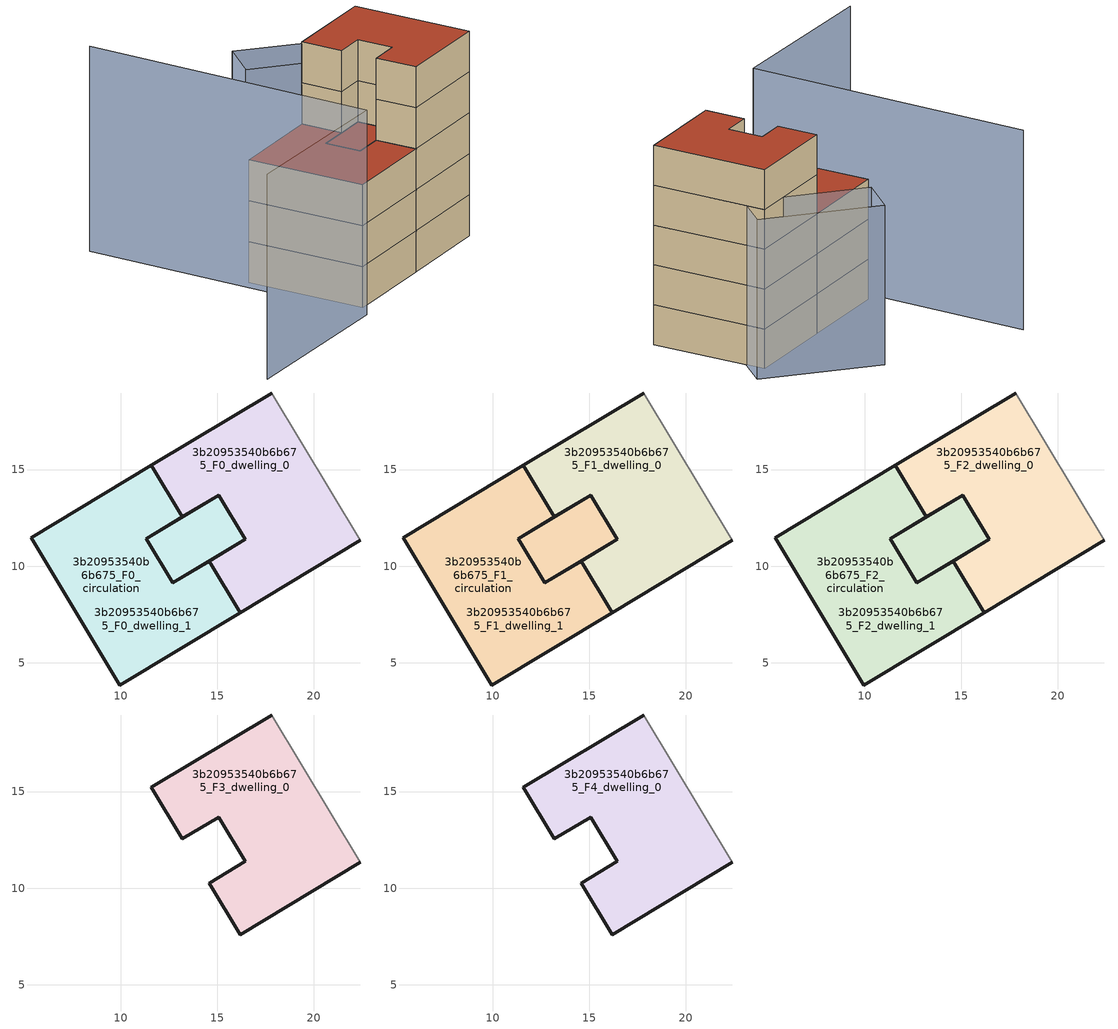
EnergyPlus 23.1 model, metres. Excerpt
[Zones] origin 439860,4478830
3b20953540b6b675_F0_dwelling_0
 floor ground (EU_floor_Construction): 17.82,18.97 22.41,11.35 16.19,7.6 14.58,10.26 16.45,11.39 15.07,13.67 13.2,12.55 11.6,15.21 z0
 wall outside (EU_wall_Construction): 17.82,18.97 11.6,15.21 13.2,12.55 15.07,13.67 16.45,11.39 14.58,10.26 16.19,7.6 22.41,11.35 z0:3
 wall adiabatic (EU_wall_Construction): 22.41,11.35 17.82,18.97 z0:3
3b20953540b6b675_F0_dwelling_1
 floor ground (EU_floor_Construction): 13.2,12.55 11.34,11.42 11.89,10.5 12.71,9.14 14.58,10.26 16.19,7.6 9.96,3.85 5.37,11.46 11.6,15.21 z0; 15.07,13.67 16.45,11.39 12.71,9.14 11.89,10.5 11.34,11.42 13.2,12.55 z0
 wall outside (EU_wall_Construction): 5.37,11.46 9.96,3.85 16.19,7.6 14.58,10.26 12.71,9.14 11.34,11.42 13.2,12.55 11.6,15.21 5.37,11.46 z0:3
3b20953540b6b675_F0_circulation
 floor ground (EU_floor_Construction): 13.2,12.55 11.34,11.42 11.89,10.5 12.71,9.14 14.58,10.26 16.19,7.6 9.96,3.85 5.37,11.46 11.6,15.21 z0; 15.07,13.67 16.45,11.39 12.71,9.14 11.89,10.5 11.34,11.42 13.2,12.55 z0
 wall outside (EU_wall_Construction): 11.34,11.42 12.71,9.14 16.45,11.39 15.07,13.67 11.34,11.42 z0:3
3b20953540b6b675_F1_dwelling_0
 floor to 3b20953540b6b675_F0_dwelling_0 (EU_floor_Construction): 17.82,18.97 22.41,11.35 16.19,7.6 14.58,10.26 16.45,11.39 15.07,13.67 13.2,12.55 11.6,15.21 z3
 wall outside (EU_wall_Construction): 17.82,18.97 11.6,15.21 13.2,12.55 15.07,13.67 16.45,11.39 14.58,10.26 16.19,7.6 22.41,11.35 z3:6
 wall adiabatic (EU_wall_Construction): 22.41,11.35 17.82,18.97 z3:6
3b20953540b6b675_F1_dwelling_1
 floor outside (EU_floor_Construction): 13.2,12.55 11.34,11.42 11.89,10.5 12.71,9.14 14.58,10.26 16.19,7.6 9.96,3.85 5.37,11.46 11.6,15.21 z3
 floor to 3b20953540b6b675_F0_dwelling_1 (EU_floor_Construction): 15.07,13.67 16.45,11.39 12.71,9.14 11.34,11.42 13.2,12.55 z3
 wall outside (EU_wall_Construction): 5.37,11.46 9.96,3.85 16.19,7.6 14.58,10.26 12.71,9.14 11.34,11.42 13.2,12.55 11.6,15.21 5.37,11.46 z3:6
3b20953540b6b675_F1_circulation
 floor to 3b20953540b6b675_F0_circulation (EU_floor_Construction): 15.07,13.67 16.45,11.39 14.58,10.26 12.71,9.14 11.89,10.5 11.34,11.42 13.2,12.55 z3; 13.2,12.55 11.34,11.42 11.89,10.5 12.71,9.14 14.58,10.26 16.19,7.6 9.96,3.85 5.37,11.46 11.6,15.21 z3
 wall outside (EU_wall_Construction): 11.34,11.42 12.71,9.14 16.45,11.39 15.07,13.67 11.34,11.42 z3:6
3b20953540b6b675_F2_dwelling_0
 floor to 3b20953540b6b675_F1_dwelling_0 (EU_floor_Construction): 17.82,18.97 22.41,11.35 16.19,7.6 14.58,10.26 16.45,11.39 15.07,13.67 13.2,12.55 11.6,15.21 z6
 wall outside (EU_wall_Construction): 17.82,18.97 11.6,15.21 13.2,12.55 15.07,13.67 16.45,11.39 14.58,10.26 16.19,7.6 22.41,11.35 z6:9
 wall adiabatic (EU_wall_Construction): 22.41,11.35 17.82,18.97 z6:9
3b20953540b6b675_F2_dwelling_1
 floor outside (EU_floor_Construction): 13.2,12.55 11.34,11.42 11.89,10.5 12.71,9.14 14.58,10.26 16.19,7.6 9.96,3.85 5.37,11.46 11.6,15.21 z6
 floor to 3b20953540b6b675_F1_dwelling_1 (EU_floor_Construction): 15.07,13.67 16.45,11.39 12.71,9.14 11.34,11.42 13.2,12.55 z6
 wall outside (EU_wall_Construction): 5.37,11.46 9.96,3.85 16.19,7.6 14.58,10.26 12.71,9.14 11.34,11.42 13.2,12.55 11.6,15.21 5.37,11.46 z6:9
 roof outside (EU_roof_Construction): 16.45,11.39 15.07,13.67 13.2,12.55 11.34,11.42 11.89,10.5 12.71,9.14 z9; 16.19,7.6 14.58,10.26 12.71,9.14 11.89,10.5 11.34,11.42 13.2,12.55 11.6,15.21 5.37,11.46 9.96,3.85 z9
3b20953540b6b675_F2_circulation
 floor to 3b20953540b6b675_F1_circulation (EU_floor_Construction): 15.07,13.67 16.45,11.39 14.58,10.26 12.71,9.14 11.89,10.5 11.34,11.42 13.2,12.55 z6; 13.2,12.55 11.34,11.42 11.89,10.5 12.71,9.14 14.58,10.26 16.19,7.6 9.96,3.85 5.37,11.46 11.6,15.21 z6
 wall outside (EU_wall_Construction): 11.34,11.42 12.71,9.14 16.45,11.39 15.07,13.67 11.34,11.42 z6:9
 roof outside (EU_roof_Construction): 16.45,11.39 15.07,13.67 13.2,12.55 11.34,11.42 11.89,10.5 12.71,9.14 z9; 16.19,7.6 14.58,10.26 12.71,9.14 11.89,10.5 11.34,11.42 13.2,12.55 11.6,15.21 5.37,11.46 9.96,3.85 z9
3b20953540b6b675_F3_dwelling_0
 floor to 3b20953540b6b675_F2_dwelling_0 (EU_floor_Construction): 17.82,18.97 22.41,11.35 16.19,7.6 14.58,10.26 16.45,11.39 15.07,13.67 13.2,12.55 11.6,15.21 z9
 wall outside (EU_wall_Construction): 17.82,18.97 11.6,15.21 13.2,12.55 15.07,13.67 16.45,11.39 14.58,10.26 16.19,7.6 22.41,11.35 z9:12
 wall adiabatic (EU_wall_Construction): 22.41,11.35 17.82,18.97 z9:12
3b20953540b6b675_F4_dwelling_0
 floor to 3b20953540b6b675_F3_dwelling_0 (EU_floor_Construction): 17.82,18.97 22.41,11.35 16.19,7.6 14.58,10.26 16.45,11.39 15.07,13.67 13.2,12.55 11.6,15.21 z12
 wall outside (EU_wall_Construction): 17.82,18.97 11.6,15.21 13.2,12.55 15.07,13.67 16.45,11.39 14.58,10.26 16.19,7.6 22.41,11.35 z12:15
 wall adiabatic (EU_wall_Construction): 22.41,11.35 17.82,18.97 z12:15
 roof outside (EU_roof_Construction): 22.41,11.35 17.82,18.97 11.6,15.21 13.2,12.55 15.07,13.67 16.45,11.39 14.58,10.26 16.19,7.6 z15
shading: -1.31,21.53 9.58,2.62 / 9.58,2.62 -1.8,-3.94 z0:15; 15.21,13.14 17,20.79 z0:3; 19.19,20.28 18.44,17.01 / 18.44,17.01 9.43,19.08 / 9.43,19.08 10.18,22.35 / 10.18,22.35 19.19,20.28 z0:12
[Building]
EU S2 Campaign: North Axis=0; Terrain=City; Solar Distribution=FullExterior
[Site:Location]
Madrid: Latitude=40.5; Longitude=-3.5; Time Zone=1; Elevation=609
[SizingPeriod:WeatherFileDays]
AnnualSizingPeriod: Begin Month=1; Begin Day of Month=1; End Month=12; End Day of Month=31; Day of Week for Start Day=Monday; Use Weather File Daylight Saving Period=No; Use Weather File Rain and Snow Indicators=No
[MATERIAL]
EU_InternalMass_Material: Roughness=MediumRough; Thickness=0.1; Conductivity=1; Density=1800; Specific Heat=900; Thermal Absorptance=0.9; Solar Absorptance=0.7; Visible Absorptance=0.7
[MATERIAL:NOMASS] Roughness=MediumRough; Thermal Absorptance=0.9; Solar Absorptance=0.7; Visible Absorptance=0.7
Name | Thermal Resistance
EU_wall_NoMass | 0.609216
EU_roof_NoMass | 0.513268
EU_floor_NoMass | 0.568163
[CONSTRUCTION]
EU_wall_Construction: EU_wall_NoMass
EU_roof_Construction: EU_roof_NoMass
EU_floor_Construction: EU_floor_NoMass
EU_InternalMass_Construction: EU_InternalMass_Material
[ZONE] Type=1; Multiplier=1; Ceiling Height=autocalculate; Floor Area=autocalculate; Part of Total Floor Area=Yes
Name | Volume
3b20953540b6b675_F0_dwelling_0; 3b20953540b6b675_F1_dwelling_0; 3b20953540b6b675_F2_dwelling_0; 3b20953540b6b675_F3_dwelling_0; 3b20953540b6b675_F4_dwelling_0 | 176.423
3b20953540b6b675_F0_dwelling_1; 3b20953540b6b675_F1_dwelling_1; 3b20953540b6b675_F2_dwelling_1; 3b20953540b6b675_F0_circulation; 3b20953540b6b675_F1_circulation; 3b20953540b6b675_F2_circulation | 211.32
[INTERNALMASS] Construction=EU_InternalMass_Construction
Name | Zone or ZoneList | Surface Area
3b20953540b6b675_F0_dwelling_0_EU_InternalMass | 3b20953540b6b675_F0_dwelling_0 | 58.8078
3b20953540b6b675_F0_dwelling_1_EU_InternalMass | 3b20953540b6b675_F0_dwelling_1 | 58.8078
3b20953540b6b675_F1_dwelling_0_EU_InternalMass | 3b20953540b6b675_F1_dwelling_0 | 58.8078
3b20953540b6b675_F1_dwelling_1_EU_InternalMass | 3b20953540b6b675_F1_dwelling_1 | 58.8078
3b20953540b6b675_F2_dwelling_0_EU_InternalMass | 3b20953540b6b675_F2_dwelling_0 | 58.8078
3b20953540b6b675_F2_dwelling_1_EU_InternalMass | 3b20953540b6b675_F2_dwelling_1 | 58.8078
3b20953540b6b675_F3_dwelling_0_EU_InternalMass | 3b20953540b6b675_F3_dwelling_0 | 129.181
3b20953540b6b675_F4_dwelling_0_EU_InternalMass | 3b20953540b6b675_F4_dwelling_0 | 129.181
[OTHEREQUIPMENT] Fuel Type=Electricity; Design Level Calculation Method=Watts/Area; Power per Zone Floor Area=1; Fraction Latent=0; Fraction Radiant=0; Fraction Lost=0; Carbon Dioxide Generation Rate=0; EndUse Subcategory=EU_Step8_InternalGains
Name | Zone or ZoneList or Space or SpaceList | Schedule
EU_Step8_InternalGain_3b20953540b6b675_F0_dwelling_0_f000 | 3b20953540b6b675_F0_dwelling_0 | EU_Step8_GainSchedule_3b20953540b6b675_F0_dwelling_0_f000
EU_Step8_InternalGain_3b20953540b6b675_F0_dwelling_1_f000 | 3b20953540b6b675_F0_dwelling_1 | EU_Step8_GainSchedule_3b20953540b6b675_F0_dwelling_1_f000
EU_Step8_InternalGain_3b20953540b6b675_F1_dwelling_0_f000 | 3b20953540b6b675_F1_dwelling_0 | EU_Step8_GainSchedule_3b20953540b6b675_F1_dwelling_0_f000
EU_Step8_InternalGain_3b20953540b6b675_F1_dwelling_1_f000 | 3b20953540b6b675_F1_dwelling_1 | EU_Step8_GainSchedule_3b20953540b6b675_F1_dwelling_1_f000
EU_Step8_InternalGain_3b20953540b6b675_F2_dwelling_0_f000 | 3b20953540b6b675_F2_dwelling_0 | EU_Step8_GainSchedule_3b20953540b6b675_F2_dwelling_0_f000
EU_Step8_InternalGain_3b20953540b6b675_F2_dwelling_1_f000 | 3b20953540b6b675_F2_dwelling_1 | EU_Step8_GainSchedule_3b20953540b6b675_F2_dwelling_1_f000
EU_Step8_InternalGain_3b20953540b6b675_F3_dwelling_0_f000 | 3b20953540b6b675_F3_dwelling_0 | EU_Step8_GainSchedule_3b20953540b6b675_F3_dwelling_0_f000
EU_Step8_InternalGain_3b20953540b6b675_F4_dwelling_0_f000 | 3b20953540b6b675_F4_dwelling_0 | EU_Step8_GainSchedule_3b20953540b6b675_F4_dwelling_0_f000
[ZONEINFILTRATION:DESIGNFLOWRATE] Schedule=EU_AlwaysOn; Design Flow Rate Calculation Method=Flow/Area; Flow Rate per Floor Area=0.0005; Constant Term Coefficient=1; Temperature Term Coefficient=0; Velocity Term Coefficient=0; Velocity Squared Term Coefficient=0
Name | Zone or ZoneList or Space or SpaceList
EU_Circulation_Infiltration_3b20953540b6b675_F0_circulation | 3b20953540b6b675_F0_circulation
EU_Circulation_Infiltration_3b20953540b6b675_F1_circulation | 3b20953540b6b675_F1_circulation
EU_Circulation_Infiltration_3b20953540b6b675_F2_circulation | 3b20953540b6b675_F2_circulation
[ZONEVENTILATION:DESIGNFLOWRATE] Schedule=EU_AlwaysOn; Design Flow Rate Calculation Method=AirChanges/Hour; Air Changes per Hour=0.752966; Ventilation Type=Natural; Fan Pressure Rise=0; Fan Total Efficiency=1; Constant Term Coefficient=1; Temperature Term Coefficient=0; Velocity Term Coefficient=0; Velocity Squared Term Coefficient=0; Minimum Indoor Temperature=-100; Maximum Indoor Temperature=100; Delta Temperature=-100; Minimum Outdoor Temperature=-100; Maximum Outdoor Temperature=100; Maximum Wind Speed=40
Name | Zone or ZoneList or Space or SpaceList
EU_ConstantAir_3b20953540b6b675_F0_dwelling_0 | 3b20953540b6b675_F0_dwelling_0
EU_ConstantAir_3b20953540b6b675_F0_dwelling_1 | 3b20953540b6b675_F0_dwelling_1
EU_ConstantAir_3b20953540b6b675_F1_dwelling_0 | 3b20953540b6b675_F1_dwelling_0
EU_ConstantAir_3b20953540b6b675_F1_dwelling_1 | 3b20953540b6b675_F1_dwelling_1
EU_ConstantAir_3b20953540b6b675_F2_dwelling_0 | 3b20953540b6b675_F2_dwelling_0
EU_ConstantAir_3b20953540b6b675_F2_dwelling_1 | 3b20953540b6b675_F2_dwelling_1
EU_ConstantAir_3b20953540b6b675_F3_dwelling_0 | 3b20953540b6b675_F3_dwelling_0
EU_ConstantAir_3b20953540b6b675_F4_dwelling_0 | 3b20953540b6b675_F4_dwelling_0
[HVACTEMPLATE:THERMOSTAT] Constant Heating Setpoint=20; Constant Cooling Setpoint=50
EU_HeatOnly_3b20953540b6b675_F0_dwelling_0; EU_HeatOnly_3b20953540b6b675_F0_dwelling_1; EU_HeatOnly_3b20953540b6b675_F1_dwelling_0; EU_HeatOnly_3b20953540b6b675_F1_dwelling_1; EU_HeatOnly_3b20953540b6b675_F2_dwelling_0; EU_HeatOnly_3b20953540b6b675_F2_dwelling_1; EU_HeatOnly_3b20953540b6b675_F3_dwelling_0; EU_HeatOnly_3b20953540b6b675_F4_dwelling_0
[HVACTEMPLATE:ZONE:IDEALLOADSAIRSYSTEM] System Availability Schedule=EU_AlwaysOn; Maximum Heating Supply Air Temperature=50; Minimum Cooling Supply Air Temperature=13; Maximum Heating Supply Air Humidity Ratio=0.0156; Minimum Cooling Supply Air Humidity Ratio=0.0077; Heating Limit=NoLimit; Cooling Limit=NoLimit; Heating Availability Schedule=EU_AlwaysOn; Cooling Availability Schedule=EU_CoolingOff; Dehumidification Control Type=ConstantSensibleHeatRatio; Cooling Sensible Heat Ratio=0.7; Dehumidification Setpoint=60; Humidification Control Type=None; Humidification Setpoint=30; Outdoor Air Method=None; Outdoor Air Flow Rate per Person=0.00944; Outdoor Air Flow Rate per Zone Floor Area=0; Outdoor Air Flow Rate per Zone=0; Demand Controlled Ventilation Type=None; Outdoor Air Economizer Type=NoEconomizer; Heat Recovery Type=None; Sensible Heat Recovery Effectiveness=0.7; Latent Heat Recovery Effectiveness=0.65
Name | Template Thermostat
3b20953540b6b675_F0_dwelling_0 | EU_HeatOnly_3b20953540b6b675_F0_dwelling_0
3b20953540b6b675_F0_dwelling_1 | EU_HeatOnly_3b20953540b6b675_F0_dwelling_1
3b20953540b6b675_F1_dwelling_0 | EU_HeatOnly_3b20953540b6b675_F1_dwelling_0
3b20953540b6b675_F1_dwelling_1 | EU_HeatOnly_3b20953540b6b675_F1_dwelling_1
3b20953540b6b675_F2_dwelling_0 | EU_HeatOnly_3b20953540b6b675_F2_dwelling_0
3b20953540b6b675_F2_dwelling_1 | EU_HeatOnly_3b20953540b6b675_F2_dwelling_1
3b20953540b6b675_F3_dwelling_0 | EU_HeatOnly_3b20953540b6b675_F3_dwelling_0
3b20953540b6b675_F4_dwelling_0 | EU_HeatOnly_3b20953540b6b675_F4_dwelling_0
[SIZING:ZONE] Zone Cooling Design Supply Air Temperature Input Method=SupplyAirTemperature; Zone Cooling Design Supply Air Temperature=13; Zone Heating Design Supply Air Temperature Input Method=SupplyAirTemperature; Zone Heating Design Supply Air Temperature=50; Zone Cooling Design Supply Air Humidity Ratio=0.008; Zone Heating Design Supply Air Humidity Ratio=0.008; Cooling Design Air Flow Method=DesignDay; Cooling Design Air Flow Rate=0; Cooling Minimum Air Flow per Zone Floor Area=0.000762; Cooling Minimum Air Flow=0; Cooling Minimum Air Flow Fraction=0.2; Heating Design Air Flow Method=DesignDay; Heating Design Air Flow Rate=0; Heating Maximum Air Flow per Zone Floor Area=0.002032; Heating Maximum Air Flow=0.141576; Heating Maximum Air Flow Fraction=0.3; Account for Dedicated Outdoor Air System=No; Dedicated Outdoor Air System Control Strategy=NeutralSupplyAir; Dedicated Outdoor Air Low Setpoint Temperature for Design=autosize; Dedicated Outdoor Air High Setpoint Temperature for Design=autosize; Zone Load Sizing Method=Sensible Load Only No Latent Load; Zone Latent Cooling Design Supply Air Humidity Ratio Input Method=HumidityRatioDifference; Zone Cooling Design Supply Air Humidity Ratio Difference=0.005; Zone Latent Heating Design Supply Air Humidity Ratio Input Method=HumidityRatioDifference; Zone Humidification Design Supply Air Humidity Ratio Difference=0.005
3b20953540b6b675_F0_dwelling_0; 3b20953540b6b675_F0_dwelling_1; 3b20953540b6b675_F1_dwelling_0; 3b20953540b6b675_F1_dwelling_1; 3b20953540b6b675_F2_dwelling_0; 3b20953540b6b675_F2_dwelling_1; 3b20953540b6b675_F3_dwelling_0; 3b20953540b6b675_F4_dwelling_0
[SCHEDULE:CONSTANT]
Name | Hourly Value
EU_AlwaysOn | 1
EU_CoolingOff | 0
[SCHEDULE:FILE] Column Number=1; Rows to Skip at Top=0; Number of Hours of Data=8760; Column Separator=Comma; Interpolate to Timestep=No; Minutes per Item=60; Adjust Schedule for Daylight Savings=Yes
Name | File
EU_Step8_GainSchedule_3b20953540b6b675_F0_dwelling_0_f000 | ../../schedules/3b20953540b6b675/3b20953540b6b675_F0_dwelling_0_f000_gain.csv
EU_Step8_GainSchedule_3b20953540b6b675_F0_dwelling_1_f000 | ../../schedules/3b20953540b6b675/3b20953540b6b675_F0_dwelling_1_f000_gain.csv
EU_Step8_GainSchedule_3b20953540b6b675_F1_dwelling_0_f000 | ../../schedules/3b20953540b6b675/3b20953540b6b675_F1_dwelling_0_f000_gain.csv
EU_Step8_GainSchedule_3b20953540b6b675_F1_dwelling_1_f000 | ../../schedules/3b20953540b6b675/3b20953540b6b675_F1_dwelling_1_f000_gain.csv
EU_Step8_GainSchedule_3b20953540b6b675_F2_dwelling_0_f000 | ../../schedules/3b20953540b6b675/3b20953540b6b675_F2_dwelling_0_f000_gain.csv
EU_Step8_GainSchedule_3b20953540b6b675_F2_dwelling_1_f000 | ../../schedules/3b20953540b6b675/3b20953540b6b675_F2_dwelling_1_f000_gain.csv
EU_Step8_GainSchedule_3b20953540b6b675_F3_dwelling_0_f000 | ../../schedules/3b20953540b6b675/3b20953540b6b675_F3_dwelling_0_f000_gain.csv
EU_Step8_GainSchedule_3b20953540b6b675_F4_dwelling_0_f000 | ../../schedules/3b20953540b6b675/3b20953540b6b675_F4_dwelling_0_f000_gain.csv
